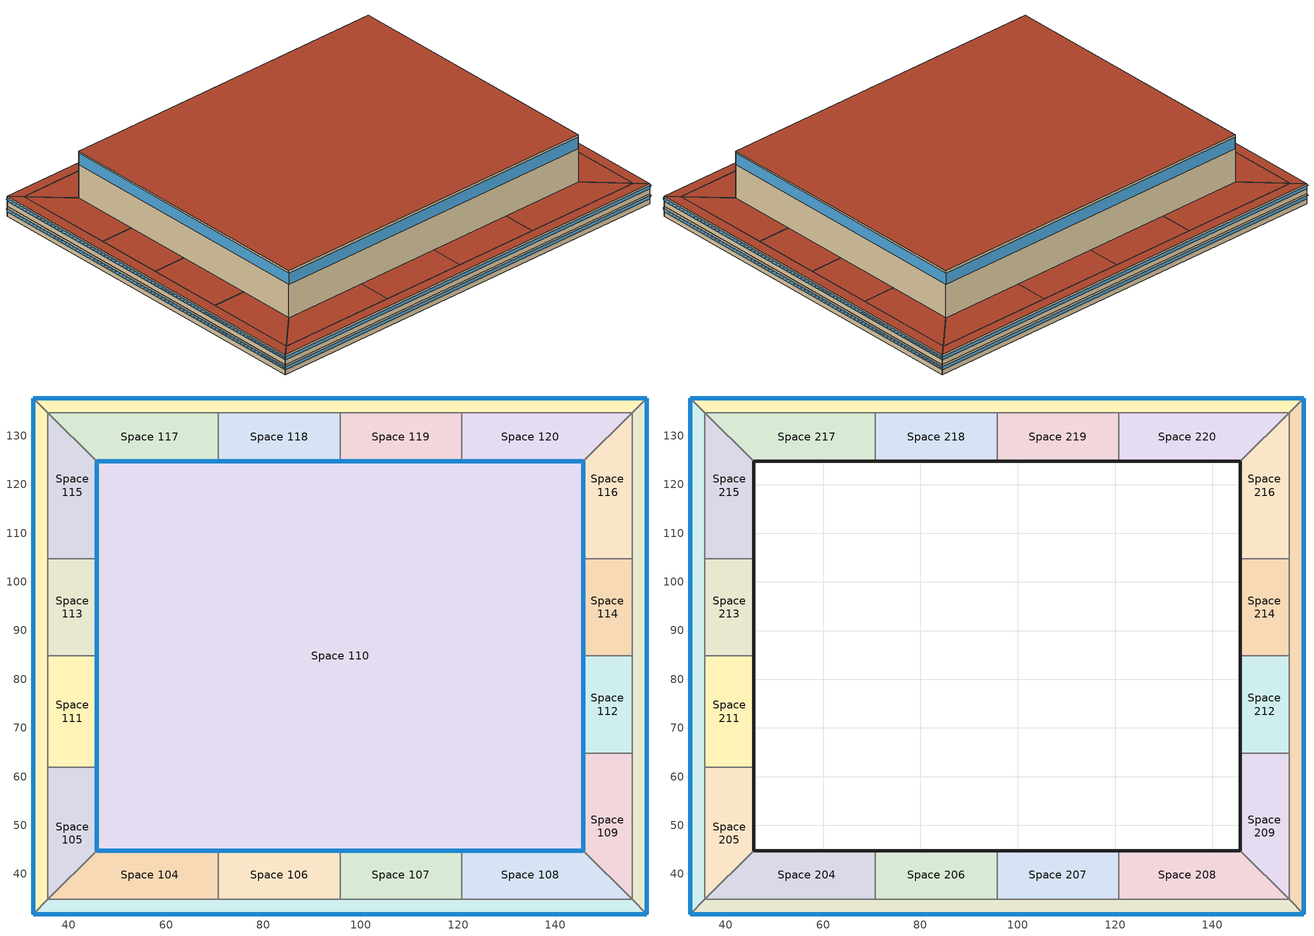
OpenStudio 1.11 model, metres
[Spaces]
Space 101
 floor ground: 32.74,137.78 35.74,134.78 35.74,34.78 32.74,31.78 z0
 wall outside: 32.74,137.78 32.74,31.78 z0:3
 wall to Space 121: 35.74,134.78 32.74,137.78 z0:3
 wall to Space 115: 35.74,104.78 35.74,134.78 z0:3
 wall to Space 113: 35.74,84.78 35.74,104.78 z0:3
 wall to Space 111: 35.74,61.97 35.74,84.78 z0:3
 wall to Space 105: 35.74,34.78 35.74,61.97 z0:3
 wall to Space 102: 32.74,31.78 35.74,34.78 z0:3
 window: 32.74,137.75 32.74,31.81 z1.4:2.3
Space 102
 floor ground: 155.74,34.78 158.74,31.78 32.74,31.78 35.74,34.78 z0
 wall outside: 32.74,31.78 158.74,31.78 z0:3
 wall to Space 104: 70.74,34.78 35.74,34.78 z0:3
 wall to Space 106: 95.74,34.78 70.74,34.78 z0:3
 wall to Space 107: 120.74,34.78 95.74,34.78 z0:3
 wall to Space 108: 155.74,34.78 120.74,34.78 z0:3
 wall to Space 103: 158.74,31.78 155.74,34.78 z0:3
 window: 32.77,31.78 158.72,31.78 z1.4:2.3
Space 103
 floor ground: 158.74,137.78 158.74,31.78 155.74,34.78 155.74,134.78 z0
 wall outside: 158.74,31.78 158.74,137.78 z0:3
 wall to Space 109: 155.74,64.78 155.74,34.78 z0:3
 wall to Space 112: 155.74,84.78 155.74,64.78 z0:3
 wall to Space 114: 155.74,104.78 155.74,84.78 z0:3
 wall to Space 116: 155.74,134.78 155.74,104.78 z0:3
 wall to Space 121: 158.74,137.78 155.74,134.78 z0:3
 window: 158.74,31.81 158.74,137.75 z1.4:2.3
Space 104
 floor ground: 45.74,44.78 70.74,44.78 70.74,34.78 35.74,34.78 z0
 wall to Space 110: 70.74,44.78 45.74,44.78 z0:3
 wall to Space 106: 70.74,34.78 70.74,44.78 z0:3
 wall to Space 105: 45.74,44.78 35.74,34.78 z0:3
Space 105
 floor ground: 45.74,61.97 45.74,44.78 35.74,34.78 35.74,61.97 z0
 wall to Space 111: 45.74,61.97 35.74,61.97 z0:3
 wall to Space 110: 45.74,44.78 45.74,61.97 z0:3
Space 106
 floor ground: 95.74,44.78 95.74,34.78 70.74,34.78 70.74,44.78 z0
 wall to Space 110: 95.74,44.78 70.74,44.78 z0:3
 wall to Space 107: 95.74,34.78 95.74,44.78 z0:3
Space 107
 floor ground: 120.74,44.78 120.74,34.78 95.74,34.78 95.74,44.78 z0
 wall to Space 110: 120.74,44.78 95.74,44.78 z0:3
 wall to Space 108: 120.74,34.78 120.74,44.78 z0:3
Space 108
 floor ground: 145.74,44.78 155.74,34.78 120.74,34.78 120.74,44.78 z0
 wall to Space 110: 145.74,44.78 120.74,44.78 z0:3
 wall to Space 109: 155.74,34.78 145.74,44.78 z0:3
Space 109
 floor ground: 155.74,64.78 155.74,34.78 145.74,44.78 145.74,64.78 z0
 wall to Space 110: 145.74,64.78 145.74,44.78 z0:3
 wall to Space 112: 155.74,64.78 145.74,64.78 z0:3
Space 110
 floor ground: 145.74,124.78 145.74,44.78 45.74,44.78 45.74,124.78 z0
 wall outside (Arena walls): 145.74,44.78 145.74,124.78 45.74,124.78 45.74,44.78 145.74,44.78 z3:20
 wall to Space 111: 45.74,84.78 45.74,61.97 z0:3
 wall to Space 113: 45.74,104.78 45.74,84.78 z0:3
 wall to Space 115: 45.74,124.78 45.74,104.78 z0:3
 wall to Space 117: 70.74,124.78 45.74,124.78 z0:3
 wall to Space 118: 95.74,124.78 70.74,124.78 z0:3
 wall to Space 119: 120.74,124.78 95.74,124.78 z0:3
 wall to Space 120: 145.74,124.78 120.74,124.78 z0:3
 wall to Space 116: 145.74,104.78 145.74,124.78 z0:3
 wall to Space 114: 145.74,84.78 145.74,104.78 z0:3
 wall to Space 112: 145.74,64.78 145.74,84.78 z0:3
 window (Arena windows): 45.77,44.78 145.72,44.78 / 45.74,124.75 45.74,44.81 / 145.72,124.78 45.77,124.78 / 145.74,44.81 145.74,124.75 z15.9:19.3
 roof outside: 145.74,44.78 145.74,124.78 45.74,124.78 45.74,44.78 z20
Space 111
 floor ground: 45.74,84.78 45.74,61.97 35.74,61.97 35.74,84.78 z0
 wall to Space 113: 45.74,84.78 35.74,84.78 z0:3
Space 112
 floor ground: 155.74,84.78 155.74,64.78 145.74,64.78 145.74,84.78 z0
 wall to Space 114: 155.74,84.78 145.74,84.78 z0:3
Space 113
 floor ground: 45.74,104.78 45.74,84.78 35.74,84.78 35.74,104.78 z0
 wall to Space 115: 45.74,104.78 35.74,104.78 z0:3
Space 114
 floor ground: 155.74,104.78 155.74,84.78 145.74,84.78 145.74,104.78 z0
 wall to Space 116: 155.74,104.78 145.74,104.78 z0:3
Space 115
 floor ground: 35.74,134.78 45.74,124.78 45.74,104.78 35.74,104.78 z0
 wall to Space 117: 45.74,124.78 35.74,134.78 z0:3
Space 116
 floor ground: 155.74,134.78 155.74,104.78 145.74,104.78 145.74,124.78 z0
 wall to Space 120: 155.74,134.78 145.74,124.78 z0:3
Space 117
 floor ground: 70.74,134.78 70.74,124.78 45.74,124.78 35.74,134.78 z0
 wall to Space 121: 70.74,134.78 35.74,134.78 z0:3
 wall to Space 118: 70.74,124.78 70.74,134.78 z0:3
Space 118
 floor ground: 95.74,134.78 95.74,124.78 70.74,124.78 70.74,134.78 z0
 wall to Space 121: 95.74,134.78 70.74,134.78 z0:3
 wall to Space 119: 95.74,124.78 95.74,134.78 z0:3
Space 119
 floor ground: 120.74,134.78 120.74,124.78 95.74,124.78 95.74,134.78 z0
 wall to Space 121: 120.74,134.78 95.74,134.78 z0:3
 wall to Space 120: 120.74,124.78 120.74,134.78 z0:3
Space 120
 floor ground: 155.74,134.78 145.74,124.78 120.74,124.78 120.74,134.78 z0
 wall to Space 121: 155.74,134.78 120.74,134.78 z0:3
Space 121
 floor ground: 158.74,137.78 155.74,134.78 35.74,134.78 32.74,137.78 z0
 wall outside: 158.74,137.78 32.74,137.78 z0:3
 window: 158.72,137.78 32.77,137.78 z1.4:2.3
Space 201
 floor to Space 101: 32.74,137.78 35.74,134.78 35.74,34.78 32.74,31.78 z3
 wall outside: 32.74,137.78 32.74,31.78 z3:6
 wall to Space 221: 35.74,134.78 32.74,137.78 z3:6
 wall to Space 215: 35.74,104.78 35.74,134.78 z3:6
 wall to Space 213: 35.74,84.78 35.74,104.78 z3:6
 wall to Space 211: 35.74,61.97 35.74,84.78 z3:6
 wall to Space 205: 35.74,34.78 35.74,61.97 z3:6
 wall to Space 202: 32.74,31.78 35.74,34.78 z3:6
 window: 32.74,137.75 32.74,31.81 z4.4:5.3
 roof outside: 32.74,31.78 35.74,34.78 35.74,134.78 32.74,137.78 z6
Space 202
 floor to Space 102: 155.74,34.78 158.74,31.78 32.74,31.78 35.74,34.78 z3
 wall outside: 32.74,31.78 158.74,31.78 z3:6
 wall to Space 204: 70.74,34.78 35.74,34.78 z3:6
 wall to Space 206: 95.74,34.78 70.74,34.78 z3:6
 wall to Space 207: 120.74,34.78 95.74,34.78 z3:6
 wall to Space 208: 155.74,34.78 120.74,34.78 z3:6
 wall to Space 203: 158.74,31.78 155.74,34.78 z3:6
 window: 32.77,31.78 158.72,31.78 z4.4:5.3
 roof outside: 158.74,31.78 155.74,34.78 35.74,34.78 32.74,31.78 z6
Space 203
 floor to Space 103: 158.74,137.78 158.74,31.78 155.74,34.78 155.74,134.78 z3
 wall outside: 158.74,31.78 158.74,137.78 z3:6
 wall to Space 209: 155.74,64.78 155.74,34.78 z3:6
 wall to Space 212: 155.74,84.78 155.74,64.78 z3:6
 wall to Space 214: 155.74,104.78 155.74,84.78 z3:6
 wall to Space 216: 155.74,134.78 155.74,104.78 z3:6
 wall to Space 221: 158.74,137.78 155.74,134.78 z3:6
 window: 158.74,31.81 158.74,137.75 z4.4:5.3
 roof outside: 158.74,31.78 158.74,137.78 155.74,134.78 155.74,34.78 z6
Space 204
 floor to Space 104: 45.74,44.78 70.74,44.78 70.74,34.78 35.74,34.78 z3
 wall outside: 70.74,44.78 45.74,44.78 z3:6
 wall to Space 206: 70.74,34.78 70.74,44.78 z3:6
 wall to Space 205: 45.74,44.78 35.74,34.78 z3:6
 roof outside: 70.74,34.78 70.74,44.78 45.74,44.78 35.74,34.78 z6
Space 205
 floor to Space 105: 45.74,61.97 45.74,44.78 35.74,34.78 35.74,61.97 z3
 wall outside: 45.74,44.78 45.74,61.97 z3:6
 wall to Space 211: 45.74,61.97 35.74,61.97 z3:6
 roof outside: 35.74,34.78 45.74,44.78 45.74,61.97 35.74,61.97 z6
Space 206
 floor to Space 106: 95.74,44.78 95.74,34.78 70.74,34.78 70.74,44.78 z3
 wall outside: 95.74,44.78 70.74,44.78 z3:6
 wall to Space 207: 95.74,34.78 95.74,44.78 z3:6
 roof outside: 95.74,34.78 95.74,44.78 70.74,44.78 70.74,34.78 z6
Space 207
 floor to Space 107: 120.74,44.78 120.74,34.78 95.74,34.78 95.74,44.78 z3
 wall outside: 120.74,44.78 95.74,44.78 z3:6
 wall to Space 208: 120.74,34.78 120.74,44.78 z3:6
 roof outside: 120.74,34.78 120.74,44.78 95.74,44.78 95.74,34.78 z6
Space 208
 floor to Space 108: 145.74,44.78 155.74,34.78 120.74,34.78 120.74,44.78 z3
 wall outside: 145.74,44.78 120.74,44.78 z3:6
 wall to Space 209: 155.74,34.78 145.74,44.78 z3:6
 roof outside: 155.74,34.78 145.74,44.78 120.74,44.78 120.74,34.78 z6
Space 209
 floor to Space 109: 155.74,64.78 155.74,34.78 145.74,44.78 145.74,64.78 z3
 wall outside: 145.74,64.78 145.74,44.78 z3:6
 wall to Space 212: 155.74,64.78 145.74,64.78 z3:6
 roof outside: 155.74,34.78 155.74,64.78 145.74,64.78 145.74,44.78 z6
Space 211
 floor to Space 111: 45.74,84.78 45.74,61.97 35.74,61.97 35.74,84.78 z3
 wall outside: 45.74,61.97 45.74,84.78 z3:6
 wall to Space 213: 45.74,84.78 35.74,84.78 z3:6
 roof outside: 45.74,61.97 45.74,84.78 35.74,84.78 35.74,61.97 z6
Space 212
 floor to Space 112: 155.74,84.78 155.74,64.78 145.74,64.78 145.74,84.78 z3
 wall outside: 145.74,84.78 145.74,64.78 z3:6
 wall to Space 214: 155.74,84.78 145.74,84.78 z3:6
 roof outside: 155.74,64.78 155.74,84.78 145.74,84.78 145.74,64.78 z6
Space 213
 floor to Space 113: 45.74,104.78 45.74,84.78 35.74,84.78 35.74,104.78 z3
 wall outside: 45.74,84.78 45.74,104.78 z3:6
 wall to Space 215: 45.74,104.78 35.74,104.78 z3:6
 roof outside: 45.74,84.78 45.74,104.78 35.74,104.78 35.74,84.78 z6
Space 214
 floor to Space 114: 155.74,104.78 155.74,84.78 145.74,84.78 145.74,104.78 z3
 wall outside: 145.74,104.78 145.74,84.78 z3:6
 wall to Space 216: 155.74,104.78 145.74,104.78 z3:6
 roof outside: 155.74,84.78 155.74,104.78 145.74,104.78 145.74,84.78 z6
Space 215
 floor to Space 115: 35.74,134.78 45.74,124.78 45.74,104.78 35.74,104.78 z3
 wall outside: 45.74,104.78 45.74,124.78 z3:6
 wall to Space 217: 45.74,124.78 35.74,134.78 z3:6
 roof outside: 45.74,104.78 45.74,124.78 35.74,134.78 35.74,104.78 z6
Space 216
 floor to Space 116: 155.74,134.78 155.74,104.78 145.74,104.78 145.74,124.78 z3
 wall outside: 145.74,124.78 145.74,104.78 z3:6
 wall to Space 220: 155.74,134.78 145.74,124.78 z3:6
 roof outside: 155.74,104.78 155.74,134.78 145.74,124.78 145.74,104.78 z6
Space 217
 floor to Space 117: 70.74,134.78 70.74,124.78 45.74,124.78 35.74,134.78 z3
 wall outside: 45.74,124.78 70.74,124.78 z3:6
 wall to Space 221: 70.74,134.78 35.74,134.78 z3:6
 wall to Space 218: 70.74,124.78 70.74,134.78 z3:6
 roof outside: 70.74,124.78 70.74,134.78 35.74,134.78 45.74,124.78 z6
Space 218
 floor to Space 118: 95.74,134.78 95.74,124.78 70.74,124.78 70.74,134.78 z3
 wall outside: 70.74,124.78 95.74,124.78 z3:6
 wall to Space 221: 95.74,134.78 70.74,134.78 z3:6
 wall to Space 219: 95.74,124.78 95.74,134.78 z3:6
 roof outside: 95.74,124.78 95.74,134.78 70.74,134.78 70.74,124.78 z6
Space 219
 floor to Space 119: 120.74,134.78 120.74,124.78 95.74,124.78 95.74,134.78 z3
 wall outside: 95.74,124.78 120.74,124.78 z3:6
 wall to Space 221: 120.74,134.78 95.74,134.78 z3:6
 wall to Space 220: 120.74,124.78 120.74,134.78 z3:6
 roof outside: 120.74,124.78 120.74,134.78 95.74,134.78 95.74,124.78 z6
Space 220
 floor to Space 120: 155.74,134.78 145.74,124.78 120.74,124.78 120.74,134.78 z3
 wall outside: 120.74,124.78 145.74,124.78 z3:6
 wall to Space 221: 155.74,134.78 120.74,134.78 z3:6
 roof outside: 145.74,124.78 155.74,134.78 120.74,134.78 120.74,124.78 z6
Space 221
 floor to Space 121: 158.74,137.78 155.74,134.78 35.74,134.78 32.74,137.78 z3
 wall outside: 158.74,137.78 32.74,137.78 z3:6
 window: 158.72,137.78 32.77,137.78 z4.4:5.3
 roof outside: 155.74,134.78 158.74,137.78 32.74,137.78 35.74,134.78 z6
shading: 159.19,31.81 159.19,137.75 158.74,137.75 158.74,31.81 z2.3; 32.74,31.81 32.74,137.75 32.29,137.75 32.29,31.81 z5.3; 158.72,31.33 158.72,31.78 32.77,31.78 32.77,31.33 z5.3; 32.74,31.81 32.74,137.75 32.29,137.75 32.29,31.81 z2.3; 158.72,31.33 158.72,31.78 32.77,31.78 32.77,31.33 z2.3; 159.19,31.81 159.19,137.75 158.74,137.75 158.74,31.81 z5.3
[Building]
Building 1: Space Type=189.1-2009 - Office - OpenOffice - CZ4-8; Default Construction Set=189.1-2009 - CZ5 - Office
[Site]
CAIRO: Latitude {deg}=30.13; Longitude {deg}=31.4; Time Zone {hr}=2; Elevation {m}=74
[ClimateZones]
Climate Zone Institution Name 1=ASHRAE; Climate Zone Document Name 1=ANSI/ASHRAE Standard 169; Climate Zone Document Year 1=2006; Climate Zone Institution Name 2=CEC; Climate Zone Document Name 2=California Climate Zone Descriptions; Climate Zone Document Year 2=1995
[SizingPeriod:DesignDay] Sky Clearness=0; Rain Indicator=0; Snow Indicator=0; Day of Month=21; Daylight Saving Time Indicator=0; Dry-Bulb Temperature Range Modifier Type=DefaultMultipliers
Name | Maximum Dry-Bulb Temperature {C} | Daily Dry-Bulb Temperature Range {deltaC} | Humidity Indicating Conditions at Maximum Dry-Bulb | Barometric Pressure {Pa} | Wind Speed {m/s} | Wind Direction {deg} | Month | Day Type | Humidity Indicating Type | Solar Model Indicator | ASHRAE Taub | ASHRAE Taud
Piacenza Ann Hum_n 99.6% Condns DP=>MCDB | 3.5 | 0 | -11.3 | 99726 | 2 | 250 | 1 | WinterDesignDay | Dewpoint | ASHRAEClearSky
Piacenza Ann Clg .4% Condns WB=>MDB | 30.1 | 11.9 | 24.6 | 99726 | 2.3 | 90 | 8 | SummerDesignDay | Wetbulb | ASHRAETau | 0.48 | 1.935
Piacenza Ann Htg 99.6% Condns DB | -6.1 | 0 | -6.1 | 99726 | 2 | 250 | 1 | WinterDesignDay | Wetbulb | ASHRAEClearSky
Piacenza Ann Clg .4% Condns DP=>MDB | 27.4 | 11.9 | 23 | 99726 | 2.3 | 90 | 8 | SummerDesignDay | Dewpoint | ASHRAETau | 0.48 | 1.935
Piacenza Ann Clg .4% Condns Enth=>MDB | 30.3 | 11.9 | 74900 | 99726 | 2.3 | 90 | 8 | SummerDesignDay | Enthalpy | ASHRAETau | 0.48 | 1.935
Piacenza Ann Clg .4% Condns DB=>MWB | 33.1 | 11.9 | 22.7 | 99726 | 2.3 | 90 | 8 | SummerDesignDay | Wetbulb | ASHRAETau | 0.48 | 1.935
Piacenza Ann Htg Wind 99.6% Condns WS=>MCDB | 5.8 | 0 | 5.8 | 99726 | 8.9 | 250 | 1 | WinterDesignDay | Wetbulb | ASHRAEClearSky
Bergamo-Orio al Serio Ann Htg Wind 99.6% Condns WS=>MCDB | 10.2 | 0 | 10.2 | 98498 | 7.9 | 0 | 1 | WinterDesignDay | Wetbulb | ASHRAEClearSky
Bergamo-Orio al Serio Ann Clg .4% Condns DP=>MDB | 28.3 | 10.1 | 22 | 98498 | 2.8 | 190 | 7 | SummerDesignDay | Dewpoint | ASHRAETau | 0.518 | 1.808
Bergamo-Orio al Serio Ann Clg .4% Condns WB=>MDB | 30.6 | 10.1 | 24.1 | 98498 | 2.8 | 190 | 7 | SummerDesignDay | Wetbulb | ASHRAETau | 0.518 | 1.808
Bergamo-Orio al Serio Ann Hum_n 99.6% Condns DP=>MCDB | 1.3 | 0 | -14 | 98498 | 1 | 0 | 1 | WinterDesignDay | Dewpoint | ASHRAEClearSky
Bergamo-Orio al Serio Ann Clg .4% Condns DB=>MWB | 32.2 | 10.1 | 23 | 98498 | 2.8 | 190 | 7 | SummerDesignDay | Wetbulb | ASHRAETau | 0.518 | 1.808
Bergamo-Orio al Serio Ann Clg .4% Condns Enth=>MDB | 30.7 | 10.1 | 73300 | 98498 | 2.8 | 190 | 7 | SummerDesignDay | Enthalpy | ASHRAETau | 0.518 | 1.808
Bergamo-Orio al Serio Ann Htg 99.6% Condns DB | -4.9 | 0 | -4.9 | 98498 | 1 | 0 | 1 | WinterDesignDay | Wetbulb | ASHRAEClearSky
COLD_BAY Ann Hum_n 99.6% Condns DP=>MCDB | -12.1 | 0 | -15.9 | 100977 | 6.4 | 330 | 1 | WinterDesignDay | Dewpoint | ASHRAEClearSky
COLD_BAY Ann Clg .4% Condns DP=>MDB | 13.8 | 4.4 | 12.5 | 100977 | 7 | 150 | 8 | SummerDesignDay | Dewpoint | ASHRAETau | 0.383 | 2.26
COLD_BAY Ann Clg .4% Condns Enth=>MDB | 14.6 | 4.4 | 37300 | 100977 | 7 | 150 | 8 | SummerDesignDay | Enthalpy | ASHRAETau | 0.383 | 2.26
COLD_BAY Ann Htg 99.6% Condns DB | -12.7 | 0 | -12.7 | 100977 | 6.4 | 330 | 1 | WinterDesignDay | Wetbulb | ASHRAEClearSky
COLD_BAY Ann Htg Wind 99.6% Condns WS=>MCDB | 2.5 | 0 | 2.5 | 100977 | 21.4 | 330 | 1 | WinterDesignDay | Wetbulb | ASHRAEClearSky
COLD_BAY Ann Clg .4% Condns DB=>MWB | 15.4 | 4.4 | 12.6 | 100977 | 7 | 150 | 8 | SummerDesignDay | Wetbulb | ASHRAETau | 0.383 | 2.26
COLD_BAY Ann Clg .4% Condns WB=>MDB | 14.6 | 4.4 | 13.3 | 100977 | 7 | 150 | 8 | SummerDesignDay | Wetbulb | ASHRAETau | 0.383 | 2.26
CAIRO Ann Hum_n 99.6% Condns DP=>MCDB | 20.2 | 0 | -3.9 | 100439 | 2.3 | 90 | 1 | WinterDesignDay | Dewpoint | ASHRAEClearSky
CAIRO Ann Htg Wind 99.6% Condns WS=>MCDB | 14.7 | 0 | 14.7 | 100439 | 11.6 | 90 | 1 | WinterDesignDay | Wetbulb | ASHRAEClearSky
CAIRO Ann Htg 99.6% Condns DB | 7.7 | 0 | 7.7 | 100439 | 2.3 | 90 | 1 | WinterDesignDay | Wetbulb | ASHRAEClearSky
CAIRO Ann Clg .4% Condns DP=>MDB | 27.3 | 11.5 | 23.1 | 100439 | 5.4 | 350 | 7 | SummerDesignDay | Dewpoint | ASHRAETau | 0.451 | 1.976
CAIRO Ann Clg .4% Condns Enth=>MDB | 32 | 11.5 | 76100 | 100439 | 5.4 | 350 | 7 | SummerDesignDay | Enthalpy | ASHRAETau | 0.451 | 1.976
CAIRO Ann Clg .4% Condns DB=>MWB | 38.1 | 11.5 | 21.1 | 100439 | 5.4 | 350 | 7 | SummerDesignDay | Wetbulb | ASHRAETau | 0.451 | 1.976
CAIRO Ann Clg .4% Condns WB=>MDB | 31.8 | 11.5 | 24.9 | 100439 | 5.4 | 350 | 7 | SummerDesignDay | Wetbulb | ASHRAETau | 0.451 | 1.976
[DefaultConstructionSet] Interior Partition Construction=Interior Partition
Name | Default Exterior Surface Constructions | Default Interior Surface Constructions | Default Ground Contact Surface Constructions | Default Exterior SubSurface Constructions | Default Interior SubSurface Constructions
189.1-2009 - CZ1 - Office | Default Surface Constructions 37 | Default Surface Constructions 38 | Default Surface Constructions 39 | Default Sub Surface Constructions 25 | Default Sub Surface Constructions 26
189.1-2009 - CZ5 - Office | Default Surface Constructions 13 | Default Surface Constructions 14 | Default Surface Constructions 15 | Default Sub Surface Constructions 9 | Default Sub Surface Constructions 10
Arena | Default Surface Constructions 1 | Default Surface Constructions 2 | Default Surface Constructions 3 | Default Sub Surface Constructions 1 | Default Sub Surface Constructions 2
Arena best case | Default Surface Constructions 28 | Default Surface Constructions 29 | Default Surface Constructions 30 | Default Sub Surface Constructions 19 | Default Sub Surface Constructions 20
[DefaultSurfaceConstructions]
Name | Floor Construction | Wall Construction | Roof Ceiling Construction
Default Surface Constructions 1 | ExtSlabCarpet 4in ClimateZone 1-8 | Arena walls | ASHRAE 189.1-2009 ExtRoof IEAD ClimateZone 1
Default Surface Constructions 2; Default Surface Constructions 14; Default Surface Constructions 29; Default Surface Constructions 38 | Interior Floor | Interior Wall | Interior Ceiling
Default Surface Constructions 3; Default Surface Constructions 15; Default Surface Constructions 30; Default Surface Constructions 39 | ExtSlabCarpet 4in ClimateZone 1-8 | ExtSlabCarpet 4in ClimateZone 1-8 | ExtSlabCarpet 4in ClimateZone 1-8
Default Surface Constructions 13 | ExtSlabCarpet 4in ClimateZone 1-8 | ASHRAE 189.1-2009 ExtWall Mass ClimateZone 5 | ASHRAE 189.1-2009 ExtRoof IEAD ClimateZone 2-5
Default Surface Constructions 28 | ExtSlabCarpet 4in ClimateZone 1-8 | Arena walls best case | ASHRAE 189.1-2009 ExtRoof IEAD ClimateZone 1
Default Surface Constructions 37 | ExtSlabCarpet 4in ClimateZone 1-8 | ExtWall Mass Climte zone 1 | ASHRAE 189.1-2009 ExtRoof IEAD ClimateZone 1
[Construction]
ExtSlabCarpet 4in ClimateZone 1-8: MAT-CC05 4 HW CONCRETE, CP02 CARPET PAD
ExtWall Mass Climte zone 1: 1IN Stucco, 8IN Concrete HW, Wall Insulation [44], 1/2IN Gypsum
ASHRAE 189.1-2009 ExtRoof IEAD ClimateZone 1: Roof Membrane, Roof Insulation [18], Metal Decking
Interior Floor: F16 Acoustic tile, F05 Ceiling air space resistance, M11 100mm lightweight concrete
Interior Wall: G01a 19mm gypsum board, F04 Wall air space resistance, G01a 19mm gypsum board
Interior Ceiling: M11 100mm lightweight concrete, F05 Ceiling air space resistance, F16 Acoustic tile
Exterior Door: F08 Metal surface, I01 25mm insulation board
Interior Window: Clear 3mm
Interior Door; Interior Partition: G05 25mm wood
ASHRAE 189.1-2009 ExtRoof IEAD ClimateZone 2-5: Roof Membrane, Roof Insulation [21], Metal Decking
ASHRAE 189.1-2009 ExtWindow ClimateZone 4-5: Theoretical Glass [207]
ASHRAE 189.1-2009 ExtWall Mass ClimateZone 5: 1IN Stucco, 8IN Concrete HW, Wall Insulation [40], 1/2IN Gypsum
Arena walls: Intonaco plastico per cappotto, Poliuretano, 8IN Concrete HW, 1IN Stucco
Arena windows best case: Theoretical Glass [221]
Arena walls best case: Intonaco plastico per cappotto, Poliuretano, Poliuretano best case, Roof Insulation [18], 8IN Concrete HW, 1/2IN Gypsum
Arena windows: Clear 3mm 1
[Material] Thermal Absorptance=0.9
Name | Roughness | Thickness {m} | Conductivity {W/m-K} | Density {kg/m3} | Specific Heat {J/kg-K} | Solar Absorptance | Visible Absorptance
MAT-CC05 4 HW CONCRETE | Rough | 0.1016 | 1.311 | 2240 | 836.8 | 0.85 | 0.85
1IN Stucco | Smooth | 0.0253 | 0.6918 | 1858 | 837 | 0.92 | 0.92
8IN Concrete HW | MediumRough | 0.2033 | 1.7296 | 2243 | 837 | 0.65 | 0.65
1/2IN Gypsum | Smooth | 0.0127 | 0.16 | 784.9 | 830 | 0.4 | 0.4
Roof Membrane | VeryRough | 0.0095 | 0.16 | 1121.29 | 1460 | 0.7 | 0.7
Roof Insulation [18] | MediumRough | 0.1693 | 0.049 | 265 | 836.8 | 0.7 | 0.7
Metal Decking | MediumSmooth | 0.0015 | 45.006 | 7680 | 418.4 | 0.6 | 0.6
F16 Acoustic tile | MediumSmooth | 0.0191 | 0.06 | 368 | 590 | 0.3 | 0.3
M11 100mm lightweight concrete | MediumRough | 0.1016 | 0.53 | 1280 | 840 | 0.5 | 0.5
G01a 19mm gypsum board | MediumSmooth | 0.019 | 0.16 | 800 | 1090 | 0.4 | 0.4
F08 Metal surface | Smooth | 0.0008 | 45.28 | 7824 | 500 | 0.7 | 0.7
I01 25mm insulation board | MediumRough | 0.0254 | 0.03 | 43 | 1210 | 0.6 | 0.6
G05 25mm wood | MediumSmooth | 0.0254 | 0.15 | 608 | 1630 | 0.5 | 0.5
Roof Insulation [21] | MediumRough | 0.2105 | 0.049 | 265 | 836.8 | 0.7 | 0.7
Wall Insulation [40] | MediumRough | 0.0794 | 0.0432 | 91 | 837 | 0.5 | 0.5
Wall Insulation [44] | MediumRough | 0.1104 | 0.0432 | 91 | 837 | 0.5 | 0.5
Intonaco plastico per cappotto | Smooth | 0.005 | 0.33 | 1300 | 840 | 0.4 | 0.4
Poliuretano | MediumRough | 0.12 | 0.026 | 35 | 1000 | 0.5 | 0.5
Poliuretano best case | MediumRough | 0.3 | 0.026 | 35 | 1000 | 0.5 | 0.5
[Material:NoMass]
CP02 CARPET PAD: Roughness=Smooth; Thermal Resistance {m2-K/W}=0.1; Thermal Absorptance=0.9; Solar Absorptance=0.8; Visible Absorptance=0.8
[Material:AirGap]
Name | Thermal Resistance {m2-K/W}
F05 Ceiling air space resistance | 0.18
F04 Wall air space resistance | 0.15
[DefaultSubSurfaceConstructions]
Name | Fixed Window Construction | Operable Window Construction | Door Construction | Tubular Daylight Dome Construction | Tubular Daylight Diffuser Construction
Default Sub Surface Constructions 1; Default Sub Surface Constructions 19 | Arena windows best case | Arena windows best case | Exterior Door | Interior Window | Interior Window
Default Sub Surface Constructions 2; Default Sub Surface Constructions 10; Default Sub Surface Constructions 20; Default Sub Surface Constructions 26 | Interior Window | Interior Window | Interior Door
Default Sub Surface Constructions 9 | ASHRAE 189.1-2009 ExtWindow ClimateZone 4-5 | ASHRAE 189.1-2009 ExtWindow ClimateZone 4-5 | Exterior Door | Interior Window | Interior Window
Default Sub Surface Constructions 25 | Arena windows | Arena windows | Exterior Door | Interior Window | Interior Window
[WindowMaterial:Glazing] Optical Data Type=SpectralAverage; Thickness {m}=0.003; Back Side Solar Reflectance at Normal Incidence=0; Back Side Visible Reflectance at Normal Incidence=0; Infrared Transmittance at Normal Incidence=0; Dirt Correction Factor for Solar and Visible Transmittance=1; Solar Diffusing=No
Name | Solar Transmittance at Normal Incidence | Front Side Solar Reflectance at Normal Incidence | Visible Transmittance at Normal Incidence | Front Side Visible Reflectance at Normal Incidence | Front Side Infrared Hemispherical Emissivity | Back Side Infrared Hemispherical Emissivity | Conductivity {W/m-K}
Clear 3mm; Clear 3mm 1 | 0.837 | 0.075 | 0.898 | 0.081 | 0.84 | 0.84 | 0.9
Theoretical Glass [207] | 0.3311 | 0.6189 | 0.44 | 0.51 | 0.9 | 0.9 | 0.0133
Theoretical Glass [221] | 0.4296 | 0.5204 | 0.4503 | 0.4997 | 0.9 | 0.9 | 0.0089
[SpaceType]
Name | Default Schedule Set | Design Specification Outdoor Air Object | Standards Building Type | Standards Space Type | Default Construction Set
189.1-2009 - Office - ClosedOffice - CZ1-3 | 189.1-2009 - Office - ClosedOffice - CZ1-3 Schedule Set | 189.1-2009 - Office - ClosedOffice - CZ1-3 Ventilation | Office | ClosedOffice
189.1-2009 - Office - Corridor - CZ1-3 | 189.1-2009 - Office - Corridor - CZ1-3 Schedule Set | 189.1-2009 - Office - Corridor - CZ1-3 Ventilation | Office | Corridor | 189.1-2009 - CZ1 - Office
189.1-2009 - Office - Restroom - CZ1-3 | 189.1-2009 - Office - Restroom - CZ1-3 Schedule Set | 189.1-2009 - Office - Restroom - CZ1-3 Ventilation | Office | Restroom
189.1-2009 - Office - Vending - CZ1-3 | 189.1-2009 - Office - Vending - CZ1-3 Schedule Set | 189.1-2009 - Office - Vending - CZ1-3 Ventilation | Office | Vending | 189.1-2009 - CZ1 - Office
189.1-2009 - Office - OpenOffice - CZ4-8 | 189.1-2009 - Office - OpenOffice - CZ4-8 Schedule Set | 189.1-2009 - Office - OpenOffice - CZ4-8 Ventilation | Office | OpenOffice
Arena | Arena | 189.1-2009 - Office - ClosedOffice - CZ1-3 Ventilation 1 |  |  | Arena
[DefaultScheduleSet]
Name | Number of People Schedule | People Activity Level Schedule | Lighting Schedule | Electric Equipment Schedule | Infiltration Schedule
189.1-2009 - Office - ClosedOffice - CZ1-3 Schedule Set; 189.1-2009 - Office - Corridor - CZ1-3 Schedule Set; 189.1-2009 - Office - OpenOffice - CZ4-8 Schedule Set; 189.1-2009 - Office - ClosedOffice - CZ1-3 Schedule Set 1; 189.1-2009 - Office - ClosedOffice - CZ1-3 Schedule Set 2; 189.1-2009 - Office - ClosedOffice - CZ1-3 Schedule Set 3; 189.1-2009 - Office - ClosedOffice - CZ1-3 Schedule Set 4; 189.1-2009 - Office - ClosedOffice - CZ1-3 Schedule Set 5; 189.1-2009 - Office - ClosedOffice - CZ1-3 Schedule Set 6; 189.1-2009 - Office - ClosedOffice - CZ1-3 Schedule Set 7; 189.1-2009 - Office - ClosedOffice - CZ1-3 Schedule Set 8; 189.1-2009 - Office - Corridor - CZ1-3 Schedule Set 1; 189.1-2009 - Office - Corridor - CZ1-3 Schedule Set 2; 189.1-2009 - Office - Corridor - CZ1-3 Schedule Set 3; 189.1-2009 - Office - Corridor - CZ1-3 Schedule Set 4 | Office Work Occ | Office Activity | Office Bldg Light | Office Bldg Equip | Office Infil Quarter On
189.1-2009 - Office - Restroom - CZ1-3 Schedule Set; 189.1-2009 - Office - Vending - CZ1-3 Schedule Set | Office Misc Occ | Office Activity | Office Bldg Light | Office Bldg Equip | Office Infil Quarter On
Arena | Arena occupation | Arena activity | Arena lights |  | Arena Infiltration
[Lights:Definition] Design Level Calculation Method=Watts/Area
Name | Watts per Space Floor Area {W/m2}
189.1-2009 - Office - ClosedOffice - CZ1-3 Lights Definition; 189.1-2009 - Office - OpenOffice - CZ4-8 Lights Definition | 10.6563
189.1-2009 - Office - Corridor - CZ1-3 Lights Definition; 189.1-2009 - Office - Vending - CZ1-3 Lights Definition | 4.84376
189.1-2009 - Office - Restroom - CZ1-3 Lights Definition | 8.71877
Arena lights | 9.825
[Lights]
Name | Lights Definition | Space or SpaceType
189.1-2009 - Office - ClosedOffice - CZ1-3 Lights | 189.1-2009 - Office - ClosedOffice - CZ1-3 Lights Definition | 189.1-2009 - Office - ClosedOffice - CZ1-3
189.1-2009 - Office - Corridor - CZ1-3 Lights | 189.1-2009 - Office - Corridor - CZ1-3 Lights Definition | 189.1-2009 - Office - Corridor - CZ1-3
189.1-2009 - Office - Restroom - CZ1-3 Lights | 189.1-2009 - Office - Restroom - CZ1-3 Lights Definition | 189.1-2009 - Office - Restroom - CZ1-3
189.1-2009 - Office - Vending - CZ1-3 Lights | 189.1-2009 - Office - Vending - CZ1-3 Lights Definition | 189.1-2009 - Office - Vending - CZ1-3
189.1-2009 - Office - OpenOffice - CZ4-8 Lights | 189.1-2009 - Office - OpenOffice - CZ4-8 Lights Definition | 189.1-2009 - Office - OpenOffice - CZ4-8
Lights 1 | Arena lights | Arena
[DesignSpecification:OutdoorAir] Outdoor Air Method=Sum
Name | Outdoor Air Flow per Person {m3/s-person} | Outdoor Air Flow per Floor Area {m3/s-m2}
189.1-2009 - Office - ClosedOffice - CZ1-3 Ventilation; 189.1-2009 - Office - OpenOffice - CZ4-8 Ventilation; 189.1-2009 - Office - ClosedOffice - CZ1-3 Ventilation 1 | 0.00943895
189.1-2009 - Office - Corridor - CZ1-3 Ventilation; 189.1-2009 - Office - Vending - CZ1-3 Ventilation |  | 0.000254
189.1-2009 - Office - Restroom - CZ1-3 Ventilation |  | 0.0048768
[People:Definition] Fraction Radiant=0.3
Name | Number of People Calculation Method | People per Space Floor Area {person/m2} | Number of People {people}
189.1-2009 - Office - ClosedOffice - CZ1-3 People Definition | People/Area | 0.0511286
189.1-2009 - Office - Corridor - CZ1-3 People Definition; 189.1-2009 - Office - Vending - CZ1-3 People Definition | People/Area | 0.0107639
189.1-2009 - Office - Restroom - CZ1-3 People Definition | People/Area | 0.107639
189.1-2009 - Office - OpenOffice - CZ4-8 People Definition | People/Area | 0.0565105
Arena | People |  | 22000
[People]
Name | People Definition | Space or SpaceType
189.1-2009 - Office - ClosedOffice - CZ1-3 People | 189.1-2009 - Office - ClosedOffice - CZ1-3 People Definition | 189.1-2009 - Office - ClosedOffice - CZ1-3
189.1-2009 - Office - Corridor - CZ1-3 People | 189.1-2009 - Office - Corridor - CZ1-3 People Definition | 189.1-2009 - Office - Corridor - CZ1-3
189.1-2009 - Office - Restroom - CZ1-3 People | 189.1-2009 - Office - Restroom - CZ1-3 People Definition | 189.1-2009 - Office - Restroom - CZ1-3
189.1-2009 - Office - Vending - CZ1-3 People | 189.1-2009 - Office - Vending - CZ1-3 People Definition | 189.1-2009 - Office - Vending - CZ1-3
189.1-2009 - Office - OpenOffice - CZ4-8 People | 189.1-2009 - Office - OpenOffice - CZ4-8 People Definition | 189.1-2009 - Office - OpenOffice - CZ4-8
People 1 | Arena | Arena
[SpaceInfiltration:DesignFlowRate] Design Flow Rate Calculation Method=Flow/ExteriorArea
Name | Space or SpaceType | Flow per Exterior Surface Area {m3/s-m2}
189.1-2009 - Office - ClosedOffice - CZ1-3 Infiltration | 189.1-2009 - Office - ClosedOffice - CZ1-3 | 0.00030226
189.1-2009 - Office - Corridor - CZ1-3 Infiltration | 189.1-2009 - Office - Corridor - CZ1-3 | 0.00030226
189.1-2009 - Office - Restroom - CZ1-3 Infiltration | 189.1-2009 - Office - Restroom - CZ1-3 | 0.00030226
189.1-2009 - Office - Vending - CZ1-3 Infiltration | 189.1-2009 - Office - Vending - CZ1-3 | 0.00030226
189.1-2009 - Office - OpenOffice - CZ4-8 Infiltration | 189.1-2009 - Office - OpenOffice - CZ4-8 | 0.000226568
189.1-2009 - Office - ClosedOffice - CZ1-3 Infiltration 1 | Arena | 0.00030226
[ElectricEquipment:Definition] Design Level Calculation Method=Watts/Area
Name | Watts per Space Floor Area {W/m2}
189.1-2009 - Office - ClosedOffice - CZ1-3 Electric Equipment Definition | 6.8889
189.1-2009 - Office - Corridor - CZ1-3 Electric Equipment Definition | 1.72223
189.1-2009 - Office - Restroom - CZ1-3 Electric Equipment Definition | 0.753474
189.1-2009 - Office - Vending - CZ1-3 Electric Equipment Definition | 41.4411
189.1-2009 - Office - OpenOffice - CZ4-8 Electric Equipment Definition | 7.64238
[ElectricEquipment]
Name | Electric Equipment Definition | Space or SpaceType
189.1-2009 - Office - ClosedOffice - CZ1-3 Electric Equipment | 189.1-2009 - Office - ClosedOffice - CZ1-3 Electric Equipment Definition | 189.1-2009 - Office - ClosedOffice - CZ1-3
189.1-2009 - Office - Corridor - CZ1-3 Electric Equipment | 189.1-2009 - Office - Corridor - CZ1-3 Electric Equipment Definition | 189.1-2009 - Office - Corridor - CZ1-3
189.1-2009 - Office - Restroom - CZ1-3 Electric Equipment | 189.1-2009 - Office - Restroom - CZ1-3 Electric Equipment Definition | 189.1-2009 - Office - Restroom - CZ1-3
189.1-2009 - Office - Vending - CZ1-3 Electric Equipment | 189.1-2009 - Office - Vending - CZ1-3 Electric Equipment Definition | 189.1-2009 - Office - Vending - CZ1-3
189.1-2009 - Office - OpenOffice - CZ4-8 Electric Equipment | 189.1-2009 - Office - OpenOffice - CZ4-8 Electric Equipment Definition | 189.1-2009 - Office - OpenOffice - CZ4-8
[ThermostatSetpoint:DualSetpoint] Heating Setpoint Temperature Schedule=Medium Office HtgSetp; Cooling Setpoint Temperature Schedule=Medium Office ClgSetp
Thermal Zone 1 Thermostat 1; Thermal Zone 2 Thermostat 1; Thermal Zone 3 Thermostat 1; Thermal Zone 4 Thermostat 1; Thermal Zone 5 Thermostat
[BuildingStory] Nominal Floor to Floor Height {m}=3
Name | Nominal Z Coordinate {m}
Building Story 1 | 0
Building Story 2 | 3
Building Story 3 | 6
[Space]
Name | Space Type | Default Construction Set | Default Schedule Set | Building Story | Thermal Zone
Space 101; Space 102; Space 103; Space 121 | 189.1-2009 - Office - Corridor - CZ1-3 | 189.1-2009 - CZ1 - Office | 189.1-2009 - Office - Corridor - CZ1-3 Schedule Set | Building Story 1 | Thermal Zone 1
Space 104; Space 105; Space 106; Space 107; Space 108; Space 109; Space 112; Space 114; Space 115; Space 116; Space 117; Space 118; Space 119; Space 120 | 189.1-2009 - Office - Vending - CZ1-3 | 189.1-2009 - CZ1 - Office | 189.1-2009 - Office - Vending - CZ1-3 Schedule Set | Building Story 1 | Thermal Zone 3
Space 110 | Arena | Arena best case | Arena | Building Story 1 | Thermal Zone 5
Space 111; Space 113 | 189.1-2009 - Office - Restroom - CZ1-3 | 189.1-2009 - CZ1 - Office | 189.1-2009 - Office - Restroom - CZ1-3 Schedule Set | Building Story 1 | Thermal Zone 4
Space 201 | 189.1-2009 - Office - Corridor - CZ1-3 | 189.1-2009 - CZ1 - Office | 189.1-2009 - Office - Corridor - CZ1-3 Schedule Set 4 | Building Story 2 | Thermal Zone 1
Space 202 | 189.1-2009 - Office - Corridor - CZ1-3 | 189.1-2009 - CZ1 - Office | 189.1-2009 - Office - Corridor - CZ1-3 Schedule Set 3 | Building Story 2 | Thermal Zone 1
Space 203 | 189.1-2009 - Office - Corridor - CZ1-3 | 189.1-2009 - CZ1 - Office | 189.1-2009 - Office - Corridor - CZ1-3 Schedule Set 2 | Building Story 2 | Thermal Zone 1
Space 204; Space 205; Space 206; Space 207; Space 208; Space 209; Space 211; Space 212 | 189.1-2009 - Office - ClosedOffice - CZ1-3 | 189.1-2009 - CZ1 - Office | 189.1-2009 - Office - ClosedOffice - CZ1-3 Schedule Set | Building Story 2 | Thermal Zone 2
Space 213 | 189.1-2009 - Office - ClosedOffice - CZ1-3 | 189.1-2009 - CZ1 - Office | 189.1-2009 - Office - ClosedOffice - CZ1-3 Schedule Set 1 | Building Story 2 | Thermal Zone 2
Space 214 | 189.1-2009 - Office - ClosedOffice - CZ1-3 | 189.1-2009 - CZ1 - Office | 189.1-2009 - Office - ClosedOffice - CZ1-3 Schedule Set 2 | Building Story 2 | Thermal Zone 2
Space 215 | 189.1-2009 - Office - ClosedOffice - CZ1-3 | 189.1-2009 - CZ1 - Office | 189.1-2009 - Office - ClosedOffice - CZ1-3 Schedule Set 3 | Building Story 2 | Thermal Zone 2
Space 216 | 189.1-2009 - Office - ClosedOffice - CZ1-3 | 189.1-2009 - CZ1 - Office | 189.1-2009 - Office - ClosedOffice - CZ1-3 Schedule Set 4 | Building Story 2 | Thermal Zone 2
Space 217 | 189.1-2009 - Office - ClosedOffice - CZ1-3 | 189.1-2009 - CZ1 - Office | 189.1-2009 - Office - ClosedOffice - CZ1-3 Schedule Set 5 | Building Story 2 | Thermal Zone 2
Space 218 | 189.1-2009 - Office - ClosedOffice - CZ1-3 | 189.1-2009 - CZ1 - Office | 189.1-2009 - Office - ClosedOffice - CZ1-3 Schedule Set 6 | Building Story 2 | Thermal Zone 2
Space 219 | 189.1-2009 - Office - ClosedOffice - CZ1-3 | 189.1-2009 - CZ1 - Office | 189.1-2009 - Office - ClosedOffice - CZ1-3 Schedule Set 7 | Building Story 2 | Thermal Zone 2
Space 220 | 189.1-2009 - Office - ClosedOffice - CZ1-3 | 189.1-2009 - CZ1 - Office | 189.1-2009 - Office - ClosedOffice - CZ1-3 Schedule Set 8 | Building Story 2 | Thermal Zone 2
Space 221 | 189.1-2009 - Office - Corridor - CZ1-3 | 189.1-2009 - CZ1 - Office | 189.1-2009 - Office - Corridor - CZ1-3 Schedule Set 1 | Building Story 2 | Thermal Zone 1
[ThermalZone] Use Ideal Air Loads=Yes
Name | Thermostat
Thermal Zone 1 | Thermal Zone 1 Thermostat 1
Thermal Zone 2 | Thermal Zone 2 Thermostat 1
Thermal Zone 3 | Thermal Zone 3 Thermostat 1
Thermal Zone 4 | Thermal Zone 4 Thermostat 1
Thermal Zone 5 | Thermal Zone 5 Thermostat
[Sizing:Zone] Zone Cooling Design Supply Air Temperature Input Method=SupplyAirTemperature; Zone Cooling Design Supply Air Temperature {C}=14; Zone Cooling Design Supply Air Temperature Difference {deltaC}=11.11; Zone Heating Design Supply Air Temperature Input Method=SupplyAirTemperature; Zone Heating Design Supply Air Temperature {C}=40; Zone Heating Design Supply Air Temperature Difference {deltaC}=11.11; Zone Cooling Design Supply Air Humidity Ratio {kg-H2O/kg-air}=0.0085; Zone Heating Design Supply Air Humidity Ratio {kg-H2O/kg-air}=0.008; Cooling Design Air Flow Method=DesignDay; Heating Design Air Flow Method=DesignDay; Account for Dedicated Outdoor Air System=No; Dedicated Outdoor Air System Control Strategy=NeutralSupplyAir; Dedicated Outdoor Air Low Setpoint Temperature for Design {C}=autosize; Dedicated Outdoor Air High Setpoint Temperature for Design {C}=autosize
Thermal Zone 1; Thermal Zone 2; Thermal Zone 3; Thermal Zone 4; Thermal Zone 5
[Schedule:Ruleset]
Name | Default Day Schedule | Summer Design Day Schedule | Winter Design Day Schedule
Office Bldg Light | Office Bldg Light Default Schedule | Office Bldg Light Summer Design Day | Office Bldg Light Winter Design Day
Office Misc Occ | Office Bldg Occ Default Schedule 1 | Office Bldg Occ Summer Design Day 1 | Office Bldg Occ Winter Design Day 1
Office Activity | Office Activity Default Schedule | Office Activity Summer Design Day | Office Activity Winter Design Day
Office Infil Quarter On | Office Infil Quarter On Default Schedule | Office Infil Quarter On Summer Design Day | Office Infil Quarter On Winter Design Day
Office Bldg Equip | Office Bldg Equip Default Schedule | Office Bldg Equip Summer Design Day | Office Bldg Equip Winter Design Day
Medium Office HtgSetp | Medium Office HtgSetp Default Schedule | Medium Office HtgSetp Summer Design Day | Medium Office HtgSetp Winter Design Day
Medium Office ClgSetp | Medium Office ClgSetp Default Schedule | Medium Office ClgSetp Summer Design Day | Medium Office ClgSetp Winter Design Day
Office Work Occ | Office Bldg Occ Default Schedule | Office Bldg Occ Summer Design Day | Office Bldg Occ Winter Design Day
Arena activity | Large Office Activity Default Schedule 2 | Large Office Activity Summer Design Day 2 | Large Office Activity Winter Design Day 2
Arena lights | Large Office Bldg Light Default Schedule 1 | Large Office Bldg Light Summer Design Day 1 | Large Office Bldg Light Winter Design Day 1
Arena occupation | Large Office Bldg Occ Default Schedule 1 | Large Office Bldg Occ Summer Design Day 1 | Large Office Bldg Occ Winter Design Day 1
Arena Infiltration | Large Office Infil Quarter On Default Schedule 1 | Large Office Infil Quarter On Summer Design Day 1 | Large Office Infil Quarter On Winter Design Day 1
[Schedule:Day]
Office Bldg Light Default Schedule: 5, 0, 0.05, 7, 0, 0.1, 8, 0, 0.3, 17, 0, 0.9, 18, 0, 0.7, 20, 0, 0.5, 22, 0, 0.3, 23, 0, 0.1, 24, 0, 0.05
Office Bldg Light Summer Design Day; Office Infil Quarter On Rule 1 Day Schedule; Office Bldg Equip Summer Design Day; Large Office Activity Default Schedule 2; Large Office Bldg Light Summer Design Day 1; Large Office Infil Quarter On Rule 1 Day Schedule 1: 24, 0, 1
Office Bldg Light Winter Design Day; Office Bldg Occ Winter Design Day 1; Office Bldg Occ Rule 1 Day Schedule 1; Office Bldg Equip Winter Design Day; Office Bldg Occ Winter Design Day; Office Bldg Occ Rule 1 Day Schedule; Large Office Bldg Light Default Schedule 1; Large Office Bldg Light Winter Design Day 1; Large Office Bldg Occ Default Schedule 1: 24, 0, 0
Office Bldg Light Rule 1 Day Schedule: 24, 0, 0.05
Office Bldg Light Rule 2 Day Schedule: 6, 0, 0.05, 8, 0, 0.1, 14, 0, 0.5, 17, 0, 0.15, 24, 0, 0.05
Office Bldg Occ Default Schedule 1: 6, 0, 0, 7, 0, 0.1, 8, 0, 0.2, 20, 0, 0.4, 22, 0, 0.1, 24, 0, 0.05
Office Bldg Occ Summer Design Day 1; Office Bldg Occ Summer Design Day; Large Office Bldg Occ Summer Design Day 1: 6, 0, 0, 22, 0, 1, 24, 0, 0.05
Office Bldg Occ Rule 2 Day Schedule 1: 6, 0, 0, 8, 0, 0.1, 14, 0, 0.25, 17, 0, 0.1, 24, 0, 0
Office Activity Default Schedule; Office Activity Summer Design Day; Office Activity Winter Design Day: 24, 0, 132
Office Infil Quarter On Default Schedule; Office Infil Quarter On Summer Design Day; Large Office Infil Quarter On Default Schedule 1; Large Office Infil Quarter On Summer Design Day 1: 6, 0, 1, 22, 0, 0.25, 24, 0, 1
Office Infil Quarter On Winter Design Day; Office Infil Quarter On Rule 2 Day Schedule; Large Office Infil Quarter On Winter Design Day 1; Large Office Infil Quarter On Rule 2 Day Schedule 1: 6, 0, 1, 18, 0, 0.25, 24, 0, 1
Office Bldg Equip Default Schedule: 8, 0, 0.4, 12, 0, 0.9, 13, 0, 0.8, 17, 0, 0.9, 18, 0, 0.8, 20, 0, 0.6, 22, 0, 0.5, 24, 0, 0.4
Office Bldg Equip Rule 1 Day Schedule: 24, 0, 0.3
Office Bldg Equip Rule 2 Day Schedule: 6, 0, 0.3, 8, 0, 0.4, 14, 0, 0.5, 17, 0, 0.35, 24, 0, 0.3
Medium Office HtgSetp Default Schedule: 6, 0, 15.6, 22, 0, 21, 24, 0, 15.6
Medium Office HtgSetp Summer Design Day; Medium Office HtgSetp Rule 1 Day Schedule: 24, 0, 15.6
Medium Office HtgSetp Winter Design Day: 24, 0, 21
Medium Office HtgSetp Rule 2 Day Schedule: 6, 0, 15.6, 18, 0, 21, 24, 0, 15.6
Medium Office ClgSetp Default Schedule; Medium Office ClgSetp Summer Design Day: 6, 0, 26.7, 22, 0, 24, 24, 0, 26.7
Medium Office ClgSetp Winter Design Day; Medium Office ClgSetp Rule 1 Day Schedule: 24, 0, 26.7
Medium Office ClgSetp Rule 2 Day Schedule: 6, 0, 26.7, 18, 0, 24, 24, 0, 26.7
Office Bldg Occ Default Schedule: 6, 0, 0, 7, 0, 0.1, 8, 0, 0.2, 12, 0, 0.85, 13, 0, 0.5, 17, 0, 0.85, 18, 0, 0.7, 20, 0, 0.4, 22, 0, 0.1, 24, 0, 0.05
Office Bldg Occ Rule 2 Day Schedule: 6, 0, 0, 8, 0, 0.1, 14, 0, 0.4, 17, 0, 0.1, 24, 0, 0
Large Office Activity Summer Design Day 2; Large Office Activity Winter Design Day 2; Schedule Day 2: 24, 0, 120
Schedule Day 1: 24, 0, 500
Large Office Bldg Light Rule 1 Day Schedule 1: 16, 0, 0, 18, 0, 0.500012, 23, 0, 1, 24, 0, 0
Large Office Bldg Light Rule 2 Day Schedule 1: 15, 0, 0, 16, 0, 0.500012, 18, 0, 1, 24, 0, 0
Large Office Bldg Occ Winter Design Day 1: 6, 0, 0, 22, 0, 1, 24, 0, 0.0766824
Large Office Bldg Occ Rule 1 Day Schedule 1: 17, 0, 0, 18, 0, 0.140516, 19, 0, 0.34299, 19, 30, 0.710751, 22, 0, 1, 22, 30, 0.590919, 24, 0, 0
Large Office Bldg Occ Rule 2 Day Schedule 1: 15, 45, 0, 16, 0, 0.0124196, 18, 0, 0.0289481, 24, 0, 0
[Schedule:Rule]
Name | Schedule Ruleset | Rule Order | Day Schedule | Apply Sunday | Apply Monday | Apply Tuesday | Apply Wednesday | Apply Thursday | Apply Friday | Apply Saturday | Date Specification Type | Start Month | Start Day | End Month | End Day
Office Bldg Light Rule 1 | Office Bldg Light | 0 | Office Bldg Light Rule 1 Day Schedule | Yes | No | No | No | No | No | No | DateRange | 1 | 1 | 12 | 31
Office Bldg Light Rule 2 | Office Bldg Light | 1 | Office Bldg Light Rule 2 Day Schedule | No | No | No | No | No | No | Yes | DateRange | 1 | 1 | 12 | 31
Office Misc Occ Rule 1 | Office Misc Occ | 0 | Office Bldg Occ Rule 1 Day Schedule 1 | Yes | No | No | No | No | No | No | DateRange | 1 | 1 | 12 | 31
Office Misc Occ Rule 2 | Office Misc Occ | 1 | Office Bldg Occ Rule 2 Day Schedule 1 | No | No | No | No | No | No | Yes | DateRange | 1 | 1 | 12 | 31
Office Infil Quarter On Rule 1 | Office Infil Quarter On | 0 | Office Infil Quarter On Rule 1 Day Schedule | Yes | No | No | No | No | No | No | DateRange | 1 | 1 | 12 | 31
Office Infil Quarter On Rule 2 | Office Infil Quarter On | 1 | Office Infil Quarter On Rule 2 Day Schedule | No | No | No | No | No | No | Yes | DateRange | 1 | 1 | 12 | 31
Office Bldg Equip Rule 1 | Office Bldg Equip | 0 | Office Bldg Equip Rule 1 Day Schedule | Yes | No | No | No | No | No | No | DateRange | 1 | 1 | 12 | 31
Office Bldg Equip Rule 2 | Office Bldg Equip | 1 | Office Bldg Equip Rule 2 Day Schedule | No | No | No | No | No | No | Yes | DateRange | 1 | 1 | 12 | 31
Medium Office HtgSetp Rule 1 | Medium Office HtgSetp | 0 | Medium Office HtgSetp Rule 1 Day Schedule | Yes | No | No | No | No | No | No | DateRange | 1 | 1 | 12 | 31
Medium Office HtgSetp Rule 2 | Medium Office HtgSetp | 1 | Medium Office HtgSetp Rule 2 Day Schedule | No | No | No | No | No | No | Yes | DateRange | 1 | 1 | 12 | 31
Medium Office ClgSetp Rule 1 | Medium Office ClgSetp | 0 | Medium Office ClgSetp Rule 1 Day Schedule | Yes | No | No | No | No | No | No | DateRange | 1 | 1 | 12 | 31
Medium Office ClgSetp Rule 2 | Medium Office ClgSetp | 1 | Medium Office ClgSetp Rule 2 Day Schedule | No | No | No | No | No | No | Yes | DateRange | 1 | 1 | 12 | 31
Office Work Occ Rule 1 | Office Work Occ | 0 | Office Bldg Occ Rule 1 Day Schedule | Yes | No | No | No | No | No | No | DateRange | 1 | 1 | 12 | 31
Office Work Occ Rule 2 | Office Work Occ | 1 | Office Bldg Occ Rule 2 Day Schedule | No | No | No | No | No | No | Yes | DateRange | 1 | 1 | 12 | 31
Training | Arena activity | 1 | Schedule Day 1 | No | Yes |  | Yes |  | Yes | No
Match | Arena activity | 0 | Schedule Day 2 | Yes |  |  |  |  |  | Yes
Matches | Arena lights | 0 | Large Office Bldg Light Rule 1 Day Schedule 1 | Yes | No | No | No | No | No | Yes | DateRange | 1 | 1 | 12 | 31
Training 1 | Arena lights | 1 | Large Office Bldg Light Rule 2 Day Schedule 1 | No | Yes | No | Yes | No | Yes | Yes | DateRange | 1 | 1 | 12 | 31
Large Office Bldg Occ Rule 3 | Arena occupation | 0 | Large Office Bldg Occ Rule 1 Day Schedule 1 | Yes | No | No | No | No | No | Yes | DateRange | 1 | 1 | 12 | 31
Training 2 | Arena occupation | 1 | Large Office Bldg Occ Rule 2 Day Schedule 1 | No | Yes | No | Yes | No | Yes | No | DateRange | 1 | 1 | 12 | 31
Large Office Infil Quarter On Rule 3 | Arena Infiltration | 0 | Large Office Infil Quarter On Rule 1 Day Schedule 1 | Yes | No | No | No | No | No | No | DateRange | 1 | 1 | 12 | 31
Large Office Infil Quarter On Rule 4 | Arena Infiltration | 1 | Large Office Infil Quarter On Rule 2 Day Schedule 1 | No | No | No | No | No | No | Yes | DateRange | 1 | 1 | 12 | 31
